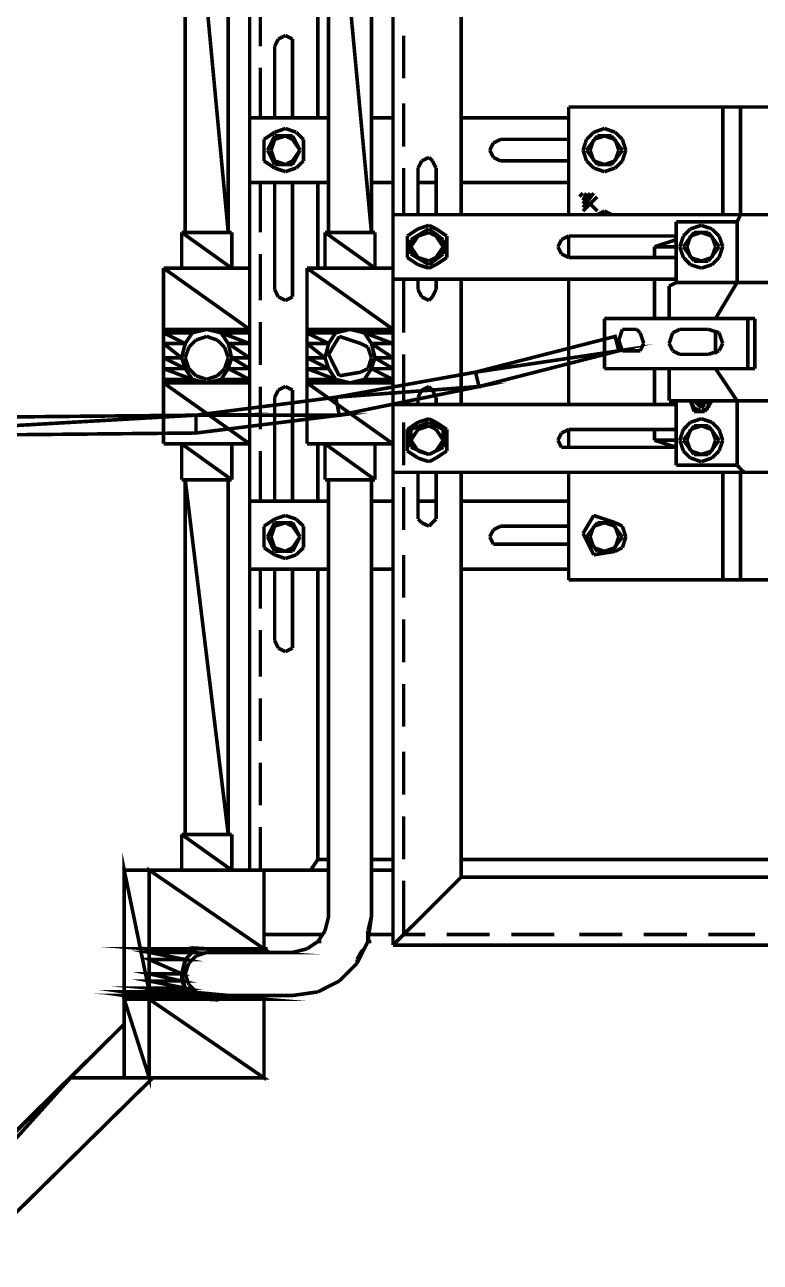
# Model space of a CAD drawing. Extents: x 0 to 210, y 0 to 297.
# Drawn here: x 66.6 to 75.3, y 199.45 to 214.1 of the extents above; entities that cross this region are included whole.
import ezdxf

# ---------------------------------------------------------------- set-up
doc = ezdxf.new("R2010")
doc.units = 0
doc.header["$MEASUREMENT"] = 0
for name, color, linetype in [('C00-00-00-BLACK', 7, 'Continuous'), ('C93-95-97', 253, 'Continuous'), ('CC6-C8-CA', 254, 'Continuous'), ('CDB-DB-DB', 254, 'Continuous'), ('CFF-00-00', 1, 'Continuous')]:
    doc.layers.add(name, color=color, linetype=linetype)

msp = doc.modelspace()

# ---------------------------------------------------------------- linework, layer by layer
at = {"layer": 'C00-00-00-BLACK', "const_width": 0.0423}
for points in [[(70.9538, 234.021), (70.9538, 203.206)], [(69.2573, 233.132), (69.2573, 204.094)], [(68.4953, 217.067), (68.4953, 211.641)], [(69.004, 217.067), (69.004, 211.641)], [(70.1918, 217.067), (70.1918, 211.641)], [(70.6988, 217.067), (70.6988, 211.641)], [(71.7599, 217.109), (71.7599, 211.851)], [(70.0648, 215.963), (70.0648, 212.998)], [(69.3843, 214.352), (69.3843, 213.844)], [(69.6807, 213.971), (69.5964, 213.929)], [(69.766, 213.929), (69.6807, 213.971)], [(71.0805, 213.971), (71.0805, 213.464)], [(69.5964, 213.929), (69.5537, 213.844)], [(69.5537, 213.844), (69.5537, 212.998)], [(69.766, 213.844), (69.766, 213.929)], [(69.766, 212.998), (69.766, 213.844)], [(69.3843, 213.59), (69.3843, 212.998)], [(71.0805, 213.167), (71.0805, 212.656)], [(73.0331, 213.125), (78.4172, 213.125)], [(73.0331, 211.851), (73.0331, 213.125)], [(74.8563, 211.851), (74.8563, 213.125)], [(75.0672, 213.125), (75.0672, 211.851)], [(69.2573, 212.998), (70.1918, 212.998)], [(70.6988, 212.998), (70.9538, 212.998)], [(71.7599, 212.998), (73.0331, 212.998)], [(69.5537, 212.826), (69.427, 212.742)], [(69.5537, 212.783), (69.4697, 212.614)], [(69.6807, 212.871), (69.5537, 212.826)], [(69.6807, 212.783), (69.5537, 212.742)], [(69.766, 212.783), (69.5537, 212.783)], [(69.8073, 212.826), (69.6807, 212.871)], [(69.766, 212.742), (69.6807, 212.783)], [(69.8528, 212.614), (69.766, 212.783)], [(69.8955, 212.742), (69.8073, 212.826)], [(73.3294, 212.826), (73.2441, 212.742)], [(73.3721, 212.783), (73.2441, 212.614)], [(73.4565, 212.871), (73.3294, 212.826)], [(73.4565, 212.783), (73.3294, 212.742)], [(73.5404, 212.783), (73.3721, 212.783)], [(73.5831, 212.826), (73.4565, 212.871)], [(73.5831, 212.742), (73.4565, 212.783)], [(73.6685, 212.614), (73.5404, 212.783)], [(73.6685, 212.742), (73.5831, 212.826)], [(69.427, 212.742), (69.427, 212.614)], [(69.5537, 212.742), (69.511, 212.614)], [(69.8528, 212.614), (69.766, 212.742)], [(69.8955, 212.614), (69.8955, 212.742)], [(72.1416, 212.699), (72.099, 212.614)], [(72.2256, 212.742), (72.1416, 212.699)], [(72.2256, 212.742), (73.0331, 212.742)], [(73.2441, 212.742), (73.2028, 212.614)], [(73.3294, 212.742), (73.2868, 212.614)], [(73.6258, 212.614), (73.5831, 212.742)], [(73.7097, 212.614), (73.6685, 212.742)], [(69.427, 212.614), (69.427, 212.487)], [(69.427, 212.487), (69.5537, 212.403)], [(69.4697, 212.614), (69.5537, 212.444)], [(69.511, 212.614), (69.5537, 212.487)], [(69.5537, 212.487), (69.6807, 212.444)], [(69.6807, 212.444), (69.766, 212.487)], [(69.766, 212.487), (69.8528, 212.614)], [(69.766, 212.444), (69.8528, 212.614)], [(69.8073, 212.403), (69.8955, 212.487)], [(69.8955, 212.487), (69.8955, 212.614)], [(71.2943, 212.487), (71.2502, 212.403)], [(71.3796, 212.529), (71.2943, 212.487)], [(71.4209, 212.487), (71.3796, 212.529)], [(71.4636, 212.403), (71.4209, 212.487)], [(72.099, 212.614), (72.1416, 212.529)], [(72.1416, 212.529), (72.2256, 212.487)], [(72.2256, 212.487), (73.0331, 212.487)], [(73.2028, 212.614), (73.2441, 212.487)], [(73.2441, 212.614), (73.3721, 212.444)], [(73.2441, 212.487), (73.3294, 212.403)], [(73.2868, 212.614), (73.3294, 212.487)], [(73.3294, 212.487), (73.4565, 212.444)], [(73.4565, 212.444), (73.5831, 212.487)], [(73.5404, 212.444), (73.6685, 212.614)], [(73.5831, 212.487), (73.6258, 212.614)], [(73.5831, 212.403), (73.6685, 212.487)], [(73.6685, 212.487), (73.7097, 212.614)], [(69.5537, 212.444), (69.766, 212.444)], [(69.5537, 212.403), (69.6807, 212.36)], [(69.6807, 212.36), (69.8073, 212.403)], [(71.0805, 212.403), (71.0805, 211.851)], [(71.2502, 212.403), (71.2502, 211.851)], [(71.4636, 212.403), (71.4636, 211.851)], [(73.3294, 212.403), (73.4565, 212.36)], [(73.3721, 212.444), (73.5404, 212.444)], [(73.4565, 212.36), (73.5831, 212.403)], [(69.2573, 212.233), (70.1918, 212.233)], [(69.3843, 212.233), (69.3843, 211.641)], [(69.5537, 212.233), (69.5537, 210.963)], [(69.766, 212.233), (69.766, 210.963)], [(70.0648, 212.233), (70.0648, 211.218)], [(70.6988, 212.233), (70.9538, 212.233)], [(71.2502, 212.233), (71.4636, 212.233)], [(71.7599, 212.233), (73.0331, 212.233)], [(73.2028, 212.106), (73.1601, 212.064)], [(73.3294, 212.106), (73.2028, 211.937)], [(73.2868, 212.106), (73.2028, 211.98)], [(73.2441, 212.106), (73.2028, 212.021)], [(73.3721, 212.064), (73.2028, 211.894)], [(73.3721, 211.894), (73.2868, 211.98)], [(73.4565, 211.894), (73.3721, 211.851)], [(73.4565, 211.894), (73.3721, 211.851)], [(73.5404, 211.851), (73.4565, 211.894)], [(73.5404, 211.851), (73.4565, 211.894)], [(70.9538, 211.851), (80.4968, 211.851)], [(74.3052, 211.767), (75.026, 211.767)], [(74.3052, 211.767), (74.3052, 211.048)], [(75.0672, 211.851), (75.026, 211.851)], [(75.0672, 211.851), (75.026, 211.767)], [(75.026, 211.048), (75.026, 211.767)], [(75.1099, 211.851), (75.0672, 211.851)], [(68.4526, 211.641), (69.0453, 211.641)], [(68.4526, 211.218), (68.4526, 211.641)], [(69.0453, 211.218), (69.0453, 211.641)], [(70.1492, 211.641), (70.7415, 211.641)], [(70.1492, 211.218), (70.1492, 211.641)], [(70.7415, 211.218), (70.7415, 211.641)], [(71.2502, 211.683), (71.1232, 211.598)], [(71.3796, 211.683), (71.1648, 211.555)], [(71.3796, 211.725), (71.2502, 211.683)], [(71.3796, 211.641), (71.2502, 211.598)], [(71.4636, 211.683), (71.3796, 211.725)], [(71.549, 211.555), (71.3796, 211.683)], [(71.4636, 211.598), (71.3796, 211.641)], [(71.5906, 211.598), (71.4636, 211.683)], [(74.4746, 211.683), (74.3906, 211.598)], [(74.5172, 211.641), (74.3906, 211.471)], [(74.6016, 211.725), (74.4746, 211.683)], [(74.6016, 211.641), (74.4746, 211.598)], [(74.6869, 211.641), (74.5172, 211.641)], [(74.7282, 211.683), (74.6016, 211.725)], [(74.7282, 211.598), (74.6016, 211.641)], [(74.8136, 211.471), (74.6869, 211.641)], [(74.8136, 211.598), (74.7282, 211.683)], [(71.1232, 211.598), (71.1232, 211.471)], [(71.1232, 211.471), (71.1232, 211.344)], [(71.2502, 211.598), (71.1648, 211.471)], [(71.1648, 211.555), (71.1648, 211.386)], [(71.1648, 211.471), (71.2502, 211.344)], [(71.549, 211.471), (71.4636, 211.598)], [(71.4636, 211.344), (71.549, 211.471)], [(71.549, 211.386), (71.549, 211.555)], [(71.5906, 211.471), (71.5906, 211.598)], [(71.5906, 211.344), (71.5906, 211.471)], [(72.9477, 211.555), (72.9065, 211.471)], [(72.9065, 211.471), (72.9477, 211.386)], [(73.0331, 211.598), (72.9477, 211.555)], [(73.0331, 211.344), (73.0331, 211.598)], [(74.3052, 211.598), (73.0331, 211.598)], [(74.3052, 211.555), (74.0488, 211.471)], [(74.0488, 211.471), (74.3052, 211.471)], [(74.0488, 211.471), (74.0488, 211.344)], [(74.3906, 211.598), (74.3479, 211.471)], [(74.3479, 211.471), (74.3906, 211.344)], [(74.3906, 211.471), (74.5172, 211.302)], [(74.4746, 211.598), (74.4319, 211.471)], [(74.4319, 211.471), (74.4746, 211.344)], [(74.6869, 211.302), (74.8136, 211.471)], [(74.7709, 211.471), (74.7282, 211.598)], [(74.7282, 211.344), (74.7709, 211.471)], [(74.8563, 211.471), (74.8136, 211.598)], [(74.8136, 211.344), (74.8563, 211.471)], [(69.3843, 211.386), (69.3843, 210.836)], [(71.1232, 211.344), (71.2502, 211.259)], [(71.1648, 211.386), (71.3796, 211.259)], [(71.2502, 211.344), (71.3796, 211.302)], [(71.3796, 211.259), (71.549, 211.386)], [(71.3796, 211.302), (71.4636, 211.344)], [(71.4636, 211.259), (71.5906, 211.344)], [(72.9477, 211.386), (73.0331, 211.344)], [(74.3052, 211.344), (73.0331, 211.344)], [(74.3906, 211.344), (74.4746, 211.259)], [(74.4746, 211.344), (74.6016, 211.302)], [(74.6016, 211.302), (74.7282, 211.344)], [(74.7282, 211.259), (74.8136, 211.344)], [(68.2392, 209.139), (68.2392, 211.218)], [(68.2392, 211.218), (69.2573, 211.218)], [(69.2573, 211.218), (69.2573, 209.139)], [(69.9368, 209.139), (69.9368, 211.218)], [(69.9368, 211.218), (70.9538, 211.218)], [(70.9538, 211.218), (70.9538, 209.139)], [(71.2502, 211.259), (71.3796, 211.218)], [(71.3796, 211.218), (71.4636, 211.259)], [(74.4746, 211.259), (74.6016, 211.218)], [(74.5172, 211.302), (74.6869, 211.302)], [(74.6016, 211.218), (74.7282, 211.259)], [(70.9538, 211.089), (74.3052, 211.089)], [(71.0805, 211.089), (71.0805, 210.453)], [(71.2502, 211.089), (71.2502, 210.963)], [(71.4636, 211.089), (71.4636, 210.963)], [(71.7599, 211.089), (71.7599, 209.605)], [(73.0331, 209.605), (73.0331, 211.089)], [(74.0488, 211.089), (74.0488, 210.622)], [(74.3052, 211.048), (74.2213, 211.005)], [(77.1895, 211.048), (74.3052, 211.048)], [(74.7709, 210.622), (75.026, 211.048)], [(69.5537, 210.963), (69.5964, 210.879)], [(69.5964, 210.879), (69.6807, 210.836)], [(69.6807, 210.836), (69.766, 210.879)], [(69.766, 210.879), (69.766, 210.963)], [(71.2502, 210.963), (71.2943, 210.879)], [(71.2943, 210.879), (71.3796, 210.836)], [(71.3796, 210.836), (71.4209, 210.879)], [(71.4209, 210.879), (71.4636, 210.963)], [(74.2213, 211.005), (74.2213, 210.963)], [(74.2213, 210.963), (74.2213, 210.622)], [(69.3843, 210.579), (69.3843, 210.071)], [(73.4565, 210.622), (73.4565, 210.029)], [(75.2369, 210.622), (73.4565, 210.622)], [(75.1526, 210.622), (75.1526, 210.029)], [(75.2369, 210.622), (75.2369, 210.029)], [(68.5793, 210.453), (68.4953, 210.326)], [(68.749, 210.494), (68.5793, 210.453)], [(68.9183, 210.453), (68.749, 210.494)], [(69.004, 210.326), (68.9183, 210.453)], [(70.2758, 210.453), (70.1918, 210.326)], [(70.4455, 210.494), (70.2758, 210.453)], [(70.6148, 210.453), (70.4455, 210.494)], [(70.6988, 210.326), (70.6148, 210.453)], [(73.6685, 210.494), (73.6258, 210.367)], [(73.8367, 210.494), (73.6685, 210.494)], [(73.8794, 210.453), (73.8367, 210.494)], [(73.9221, 210.326), (73.8794, 210.453)], [(74.264, 210.453), (74.2213, 210.326)], [(74.3479, 210.494), (74.264, 210.453)], [(74.3479, 210.494), (74.6869, 210.494)], [(74.8136, 210.453), (74.6869, 210.494)], [(74.7709, 210.198), (74.7709, 210.453)], [(74.8563, 210.326), (74.8136, 210.453)], [(68.4953, 210.326), (68.4526, 210.156)], [(68.538, 210.283), (68.4953, 210.156)], [(68.6223, 210.367), (68.538, 210.283)], [(68.749, 210.41), (68.6223, 210.367)], [(68.8756, 210.367), (68.749, 210.41)], [(68.961, 210.283), (68.8756, 210.367)], [(69.004, 210.156), (68.961, 210.283)], [(69.0453, 210.156), (69.004, 210.326)], [(70.1918, 210.326), (70.1492, 210.156)], [(70.3185, 210.41), (70.1918, 210.198)], [(70.5721, 210.326), (70.3185, 210.41)], [(70.6575, 210.283), (70.5721, 210.326)], [(70.6988, 210.156), (70.6575, 210.283)], [(70.7415, 210.156), (70.6988, 210.326)], [(73.6258, 210.367), (73.6685, 210.24)], [(73.8794, 210.24), (73.9221, 210.326)], [(74.2213, 210.326), (74.264, 210.24)], [(74.8136, 210.24), (74.8563, 210.326)], [(68.4526, 210.156), (68.4953, 210.029)], [(68.4953, 210.156), (68.538, 210.029)], [(68.961, 210.029), (69.004, 210.156)], [(69.004, 210.029), (69.0453, 210.156)], [(70.1492, 210.156), (70.1918, 210.029)], [(70.1918, 210.198), (70.3185, 209.944)], [(70.6575, 210.029), (70.6988, 210.156)], [(70.6988, 210.029), (70.7415, 210.156)], [(71.0805, 210.198), (71.0805, 209.648)], [(73.6685, 210.24), (73.8367, 210.24)], [(73.8367, 210.24), (73.8794, 210.24)], [(74.264, 210.24), (74.3479, 210.198)], [(74.3479, 210.198), (74.6869, 210.198)], [(74.6869, 210.198), (74.8136, 210.24)], [(68.4953, 210.029), (68.5793, 209.901)], [(68.538, 210.029), (68.6223, 209.944)], [(68.8756, 209.944), (68.961, 210.029)], [(68.9183, 209.901), (69.004, 210.029)], [(70.1918, 210.029), (70.2758, 209.901)], [(70.5721, 209.987), (70.6575, 210.029)], [(70.6148, 209.901), (70.6988, 210.029)], [(75.2369, 210.029), (73.4565, 210.029)], [(74.0488, 210.029), (74.0488, 209.605)], [(74.2213, 210.029), (74.2213, 209.732)], [(75.026, 209.648), (74.7709, 210.029)], [(68.5793, 209.901), (68.749, 209.86)], [(68.6223, 209.944), (68.749, 209.901)], [(68.749, 209.901), (68.8756, 209.944)], [(68.749, 209.86), (68.9183, 209.901)], [(70.2758, 209.901), (70.4455, 209.86)], [(70.3185, 209.944), (70.5721, 209.987)], [(70.4455, 209.86), (70.6148, 209.901)], [(69.3843, 209.817), (69.3843, 209.309)], [(69.5964, 209.775), (69.5537, 209.69)], [(69.6807, 209.817), (69.5964, 209.775)], [(69.766, 209.775), (69.6807, 209.817)], [(69.766, 209.69), (69.766, 209.775)], [(71.2943, 209.775), (71.2502, 209.69)], [(71.3796, 209.817), (71.2943, 209.775)], [(71.4209, 209.775), (71.3796, 209.817)], [(71.4636, 209.69), (71.4209, 209.775)], [(74.2213, 209.732), (74.2213, 209.648)], [(69.5537, 209.69), (69.5537, 208.46)], [(69.766, 209.69), (69.766, 208.46)], [(70.9538, 209.605), (74.3052, 209.605)], [(71.2502, 209.69), (71.2502, 209.605)], [(71.4636, 209.69), (71.4636, 209.605)], [(74.2213, 209.648), (74.3052, 209.648)], [(77.1895, 209.648), (74.3052, 209.648)], [(74.3052, 209.648), (74.3052, 208.886)], [(74.4746, 209.648), (74.5172, 209.564)], [(74.4746, 209.648), (74.5172, 209.521)], [(74.5172, 209.648), (74.5603, 209.605)], [(74.5172, 209.564), (74.6016, 209.521)], [(74.5603, 209.648), (74.5603, 209.605)], [(74.5603, 209.605), (74.6016, 209.564)], [(74.5603, 209.605), (74.6442, 209.605)], [(74.6016, 209.564), (74.6442, 209.605)], [(74.6016, 209.521), (74.6869, 209.564)], [(74.6442, 209.605), (74.6442, 209.648)], [(74.6442, 209.605), (74.6442, 209.648)], [(74.6442, 209.521), (74.7282, 209.648)], [(74.6869, 209.564), (74.6869, 209.648)], [(75.026, 209.648), (75.026, 208.886)], [(71.3796, 209.436), (71.2502, 209.394)], [(71.4636, 209.394), (71.3796, 209.436)], [(74.6016, 209.436), (74.4746, 209.394)], [(74.5172, 209.521), (74.6442, 209.521)], [(74.7282, 209.394), (74.6016, 209.436)], [(71.0805, 209.394), (71.0805, 208.886)], [(71.2502, 209.394), (71.1232, 209.309)], [(71.1232, 209.309), (71.1232, 209.182)], [(71.3796, 209.394), (71.1648, 209.309)], [(71.2502, 209.309), (71.1648, 209.182)], [(71.1648, 209.309), (71.1648, 209.098)], [(71.3796, 209.352), (71.2502, 209.309)], [(71.549, 209.309), (71.3796, 209.394)], [(71.4636, 209.309), (71.3796, 209.352)], [(71.5906, 209.309), (71.4636, 209.394)], [(71.549, 209.182), (71.4636, 209.309)], [(71.549, 209.098), (71.549, 209.309)], [(71.5906, 209.182), (71.5906, 209.309)], [(72.9477, 209.267), (72.9065, 209.182)], [(73.0331, 209.309), (72.9477, 209.267)], [(73.0331, 209.098), (73.0331, 209.309)], [(74.3052, 209.309), (73.0331, 209.309)], [(74.0488, 209.309), (74.0488, 209.182)], [(74.3906, 209.309), (74.3479, 209.182)], [(74.4746, 209.394), (74.3906, 209.309)], [(74.5172, 209.352), (74.3906, 209.182)], [(74.4746, 209.309), (74.4319, 209.182)], [(74.6016, 209.352), (74.4746, 209.309)], [(74.6869, 209.352), (74.5172, 209.352)], [(74.7282, 209.309), (74.6016, 209.352)], [(74.8136, 209.182), (74.6869, 209.352)], [(74.8136, 209.309), (74.7282, 209.394)], [(74.7709, 209.182), (74.7282, 209.309)], [(74.8563, 209.182), (74.8136, 209.309)], [(68.2392, 209.139), (69.2573, 209.139)], [(68.4526, 208.714), (68.4526, 209.139)], [(69.0453, 208.714), (69.0453, 209.139)], [(69.9368, 209.139), (70.9538, 209.139)], [(70.0648, 209.139), (70.0648, 208.46)], [(70.1492, 208.714), (70.1492, 209.139)], [(70.7415, 208.714), (70.7415, 209.139)], [(71.1232, 209.182), (71.1232, 209.055)], [(71.1648, 209.182), (71.2502, 209.055)], [(71.4636, 209.055), (71.549, 209.182)], [(71.5906, 209.055), (71.5906, 209.182)], [(72.9065, 209.182), (72.9477, 209.098)], [(74.0488, 209.182), (74.3052, 209.182)], [(74.3052, 209.098), (74.0488, 209.182)], [(74.3479, 209.182), (74.3906, 209.055)], [(74.3906, 209.182), (74.5172, 209.013)], [(74.4319, 209.182), (74.4746, 209.055)], [(74.6869, 209.013), (74.8136, 209.182)], [(74.7282, 209.055), (74.7709, 209.182)], [(74.8136, 209.055), (74.8563, 209.182)], [(69.3843, 209.055), (69.3843, 208.46)], [(71.1232, 209.055), (71.2502, 208.971)], [(71.1648, 209.098), (71.3796, 209.013)], [(71.2502, 209.055), (71.3796, 209.013)], [(71.2502, 208.971), (71.3796, 208.928)], [(71.3796, 209.013), (71.549, 209.098)], [(71.3796, 209.013), (71.4636, 209.055)], [(71.3796, 208.928), (71.4636, 208.971)], [(71.4636, 208.971), (71.5906, 209.055)], [(72.9477, 209.098), (73.0331, 209.098)], [(74.3052, 209.098), (73.0331, 209.098)], [(74.3906, 209.055), (74.4746, 208.971)], [(74.4746, 209.055), (74.6016, 209.013)], [(74.4746, 208.971), (74.6016, 208.928)], [(74.5172, 209.013), (74.6869, 209.013)], [(74.6016, 209.013), (74.7282, 209.055)], [(74.6016, 208.928), (74.7282, 208.971)], [(74.7282, 208.971), (74.8136, 209.055)], [(74.3052, 208.886), (75.026, 208.886)], [(75.026, 208.886), (75.0672, 208.843)], [(75.0672, 208.843), (75.1099, 208.802)], [(68.4526, 208.714), (69.0453, 208.714)], [(68.4953, 208.714), (68.4953, 204.517)], [(69.004, 208.714), (69.004, 204.517)], [(70.1492, 208.714), (70.7415, 208.714)], [(70.1918, 208.714), (70.1918, 203.545)], [(70.6988, 208.714), (70.6988, 203.545)], [(70.9538, 208.802), (80.4968, 208.802)], [(71.2502, 208.802), (71.2502, 208.248)], [(71.4636, 208.802), (71.4636, 208.248)], [(71.7599, 208.802), (71.7599, 204.01)], [(73.0331, 207.529), (73.0331, 208.802)], [(74.8563, 207.529), (74.8563, 208.802)], [(75.0672, 208.802), (75.026, 208.802)], [(75.0672, 208.802), (75.0672, 207.529)], [(71.0805, 208.63), (71.0805, 208.121)], [(69.2573, 208.46), (70.1918, 208.46)], [(70.6988, 208.46), (70.9538, 208.46)], [(71.2502, 208.46), (71.4636, 208.46)], [(71.7599, 208.46), (73.0331, 208.46)], [(69.5537, 208.248), (69.427, 208.164)], [(69.6807, 208.291), (69.5537, 208.248)], [(69.8073, 208.248), (69.6807, 208.291)], [(69.8955, 208.164), (69.8073, 208.248)], [(71.2502, 208.248), (71.2943, 208.206)], [(71.4209, 208.206), (71.4636, 208.248)], [(73.3294, 208.291), (73.2028, 208.078)], [(73.5831, 208.206), (73.3294, 208.291)], [(69.427, 208.164), (69.427, 208.037)], [(69.5537, 208.206), (69.4697, 208.037)], [(69.5537, 208.164), (69.511, 208.037)], [(69.6807, 208.206), (69.5537, 208.164)], [(69.766, 208.206), (69.5537, 208.206)], [(69.766, 208.164), (69.6807, 208.206)], [(69.8528, 208.037), (69.766, 208.206)], [(69.8528, 208.037), (69.766, 208.164)], [(69.8955, 208.037), (69.8955, 208.164)], [(71.2943, 208.206), (71.3796, 208.164)], [(71.3796, 208.164), (71.4209, 208.206)], [(72.1416, 208.121), (72.099, 208.037)], [(72.2256, 208.164), (72.1416, 208.121)], [(72.2256, 208.164), (73.0331, 208.164)], [(73.3721, 208.206), (73.2441, 208.037)], [(73.3294, 208.164), (73.2868, 208.037)], [(73.4565, 208.206), (73.3294, 208.164)], [(73.5404, 208.206), (73.3721, 208.206)], [(73.5831, 208.164), (73.4565, 208.206)], [(73.6685, 208.037), (73.5404, 208.206)], [(73.6685, 208.164), (73.5831, 208.206)], [(73.6258, 208.037), (73.5831, 208.164)], [(73.7097, 208.037), (73.6685, 208.164)], [(69.427, 208.037), (69.427, 207.91)], [(69.4697, 208.037), (69.5537, 207.867)], [(69.511, 208.037), (69.5537, 207.91)], [(69.766, 207.91), (69.8528, 208.037)], [(69.766, 207.867), (69.8528, 208.037)], [(69.8955, 207.91), (69.8955, 208.037)], [(72.099, 208.037), (72.1416, 207.952)], [(72.1416, 207.952), (72.2256, 207.952)], [(72.2256, 207.952), (73.0331, 207.952)], [(73.2028, 208.078), (73.3294, 207.825)], [(73.2441, 208.037), (73.3721, 207.867)], [(73.2868, 208.037), (73.3294, 207.91)], [(73.5404, 207.867), (73.6685, 208.037)], [(73.5831, 207.91), (73.6258, 208.037)], [(73.6685, 207.91), (73.7097, 208.037)], [(69.427, 207.91), (69.5537, 207.825)], [(69.5537, 207.91), (69.6807, 207.867)], [(69.5537, 207.867), (69.766, 207.867)], [(69.5537, 207.825), (69.6807, 207.782)], [(69.6807, 207.867), (69.766, 207.91)], [(69.6807, 207.782), (69.8073, 207.825)], [(69.8073, 207.825), (69.8955, 207.91)], [(71.0805, 207.825), (71.0805, 207.318)], [(73.3294, 207.91), (73.4565, 207.867)], [(73.3294, 207.825), (73.5831, 207.867)], [(73.3721, 207.867), (73.5404, 207.867)], [(73.4565, 207.867), (73.5831, 207.91)], [(73.5831, 207.867), (73.6685, 207.91)], [(69.2573, 207.655), (70.1918, 207.655)], [(69.3843, 207.655), (69.3843, 207.19)], [(69.5537, 207.655), (69.5537, 206.809)], [(69.766, 207.655), (69.766, 206.809)], [(70.0648, 207.655), (70.0648, 204.221)], [(70.6988, 207.655), (70.9538, 207.655)], [(71.7599, 207.655), (73.0331, 207.655)], [(78.4172, 207.529), (73.0331, 207.529)], [(71.0805, 207.063), (71.0805, 206.553)], [(69.3843, 206.936), (69.3843, 206.383)], [(69.5537, 206.809), (69.5964, 206.722)], [(69.766, 206.722), (69.766, 206.809)], [(69.5964, 206.722), (69.6807, 206.679)], [(69.6807, 206.679), (69.766, 206.722)], [(71.0805, 206.298), (71.0805, 205.791)], [(69.3843, 206.128), (69.3843, 205.621)], [(71.0805, 205.494), (71.0805, 204.986)], [(69.3843, 205.366), (69.3843, 204.859)], [(71.0805, 204.732), (71.0805, 204.221)], [(69.3843, 204.603), (69.3843, 204.094)], [(68.4526, 204.517), (69.0453, 204.517)], [(68.4526, 204.094), (68.4526, 204.517)], [(69.0453, 204.094), (69.0453, 204.517)], [(70.0648, 204.221), (69.9795, 204.094)], [(70.0648, 204.221), (70.1918, 204.221)], [(70.6988, 204.221), (70.9538, 204.221)], [(71.7599, 204.221), (79.732, 204.221)], [(67.7732, 204.094), (67.7732, 201.636)], [(67.7732, 204.094), (69.427, 204.094)], [(68.0695, 204.094), (68.0695, 201.636)], [(69.427, 204.094), (70.1918, 204.094)], [(69.427, 204.094), (69.427, 203.12)], [(70.6988, 204.094), (70.9538, 204.094)], [(71.7599, 204.01), (70.9538, 203.206)], [(79.732, 204.01), (71.7599, 204.01)], [(71.0805, 203.968), (71.0805, 203.332)], [(70.1492, 203.375), (70.1918, 203.545)], [(70.6575, 203.248), (70.6988, 203.545)], [(69.427, 203.332), (70.1065, 203.332)], [(70.0648, 203.248), (70.1492, 203.375)], [(70.6575, 203.332), (70.9538, 203.332)], [(71.0805, 203.332), (71.337, 203.332)], [(71.5906, 203.332), (72.099, 203.332)], [(72.3526, 203.332), (72.8638, 203.332)], [(73.1601, 203.332), (73.6685, 203.332)], [(73.9221, 203.332), (74.4319, 203.332)], [(74.6869, 203.332), (75.2369, 203.332)], [(68.6223, 203.163), (68.4953, 203.036)], [(68.749, 203.163), (68.6223, 203.163)], [(68.749, 203.12), (68.6223, 203.079)], [(68.9183, 203.12), (68.749, 203.163)], [(68.749, 203.12), (69.766, 203.12)], [(69.766, 203.12), (69.9368, 203.163)], [(69.9368, 203.163), (70.0648, 203.248)], [(70.5294, 202.993), (70.6575, 203.248)], [(70.9538, 203.206), (80.4968, 203.206)], [(68.4953, 203.036), (68.4526, 202.867)], [(68.538, 202.993), (68.4953, 202.867)], [(68.6223, 203.079), (68.538, 202.993)], [(70.3185, 202.782), (70.5294, 202.993)], [(68.4526, 202.867), (68.4953, 202.697)], [(68.4953, 202.867), (68.538, 202.74)], [(68.4953, 202.697), (68.6223, 202.61)], [(68.538, 202.74), (68.6223, 202.653)], [(70.0648, 202.653), (70.3185, 202.782)], [(68.6223, 202.653), (68.749, 202.61)], [(68.6223, 202.61), (68.749, 202.567)], [(68.749, 202.567), (68.9183, 202.61)], [(68.749, 202.61), (69.766, 202.61)], [(69.427, 202.61), (69.427, 201.636)], [(69.766, 202.61), (70.0648, 202.653)], [(67.7732, 202.271), (58.528, 193.16)], [(68.1122, 201.636), (59.0793, 192.735)], [(67.7732, 201.636), (69.427, 201.636)]]:
    msp.add_lwpolyline(points, dxfattribs=at)
at = {"layer": 'C93-95-97', "const_width": 0.0423}
for points in [[(67.7732, 204.094), (68.0695, 202.653), (67.7732, 202.653), (67.7732, 204.094)], [(68.0695, 204.094), (67.7732, 204.094), (68.0695, 202.653), (68.0695, 204.094)], [(69.427, 204.094), (68.0695, 204.094), (69.427, 203.163), (69.427, 204.094)], [(68.0695, 204.094), (69.427, 203.163), (68.0695, 203.163), (68.0695, 204.094)], [(68.6223, 203.163), (68.0297, 203.163), (68.5793, 203.12), (68.6223, 203.163)], [(68.5793, 203.12), (68.0695, 203.12), (68.4953, 203.036), (68.5793, 203.12)], [(68.0297, 203.163), (68.5793, 203.12), (68.0724, 203.12), (68.0297, 203.163)], [(68.0695, 203.12), (68.4953, 203.036), (68.0695, 203.036), (68.0695, 203.12)], [(69.427, 203.163), (68.749, 203.163), (69.427, 203.12), (69.427, 203.163)], [(68.749, 203.163), (69.427, 203.12), (68.9183, 203.12), (68.749, 203.163)], [(68.4953, 203.036), (68.0695, 203.036), (68.4526, 202.867), (68.4953, 203.036)], [(68.0695, 203.036), (68.4526, 202.867), (68.0695, 202.867), (68.0695, 203.036)], [(68.4526, 202.867), (68.0695, 202.867), (68.4526, 202.782), (68.4526, 202.867)], [(68.0695, 202.867), (68.4526, 202.782), (68.0695, 202.782), (68.0695, 202.867)], [(68.4953, 202.697), (68.0724, 202.697), (68.538, 202.654), (68.4953, 202.697)], [(67.7732, 202.567), (68.0695, 201.636), (67.7732, 201.636), (67.7732, 202.567)], [(68.4526, 202.782), (68.0695, 202.782), (68.4953, 202.697), (68.4526, 202.782)], [(68.0724, 202.697), (68.538, 202.654), (68.0297, 202.654), (68.0724, 202.697)], [(68.0695, 202.782), (68.4953, 202.697), (68.0695, 202.697), (68.0695, 202.782)], [(68.6223, 202.61), (68.0695, 202.61), (68.749, 202.567), (68.6223, 202.61)], [(68.0695, 202.653), (67.7732, 202.653), (68.0695, 202.61), (68.0695, 202.653)], [(68.0695, 202.61), (67.7732, 202.61), (68.0695, 202.567), (68.0695, 202.61)], [(68.538, 202.653), (68.0695, 202.653), (68.5793, 202.61), (68.538, 202.653)], [(68.0695, 202.567), (67.7732, 202.567), (68.0695, 201.636), (68.0695, 202.567)], [(67.7732, 202.653), (68.0695, 202.61), (67.7732, 202.61), (67.7732, 202.653)], [(67.7732, 202.61), (68.0695, 202.567), (67.7732, 202.567), (67.7732, 202.61)], [(69.427, 202.567), (68.0695, 202.567), (69.427, 201.636), (69.427, 202.567)], [(68.0695, 202.653), (68.5793, 202.61), (68.0695, 202.61), (68.0695, 202.653)], [(68.0695, 202.61), (68.749, 202.567), (68.0695, 202.567), (68.0695, 202.61)], [(68.0695, 202.567), (69.427, 201.636), (68.0695, 201.636), (68.0695, 202.567)], [(69.427, 202.61), (68.9183, 202.61), (69.427, 202.567), (69.427, 202.61)], [(68.9183, 202.61), (69.427, 202.567), (68.749, 202.567), (68.9183, 202.61)]]:
    msp.add_lwpolyline(points, close=True, dxfattribs=at)
at = {"layer": 'C93-95-97'}
for points in [[(68.0695, 204.094), (67.7732, 204.094), (68.0695, 202.653), (68.0695, 204.094)], [(67.7732, 204.094), (68.0695, 202.653), (67.7732, 202.653), (67.7732, 204.094)], [(69.427, 204.094), (68.0695, 204.094), (69.427, 203.163), (69.427, 204.094)], [(68.0695, 204.094), (69.427, 203.163), (68.0695, 203.163), (68.0695, 204.094)], [(68.6223, 203.163), (68.0297, 203.163), (68.5793, 203.12), (68.6223, 203.163)], [(68.0297, 203.163), (68.5793, 203.12), (68.0724, 203.12), (68.0297, 203.163)], [(69.427, 203.163), (68.749, 203.163), (69.427, 203.12), (69.427, 203.163)], [(68.749, 203.163), (69.427, 203.12), (68.9183, 203.12), (68.749, 203.163)], [(68.5793, 203.12), (68.0695, 203.12), (68.4953, 203.036), (68.5793, 203.12)], [(68.0695, 203.12), (68.4953, 203.036), (68.0695, 203.036), (68.0695, 203.12)], [(68.4953, 203.036), (68.0695, 203.036), (68.4526, 202.867), (68.4953, 203.036)], [(68.0695, 203.036), (68.4526, 202.867), (68.0695, 202.867), (68.0695, 203.036)], [(68.4526, 202.867), (68.0695, 202.867), (68.4526, 202.782), (68.4526, 202.867)], [(68.0695, 202.867), (68.4526, 202.782), (68.0695, 202.782), (68.0695, 202.867)], [(68.0724, 202.697), (68.538, 202.654), (68.0297, 202.654), (68.0724, 202.697)], [(68.4526, 202.782), (68.0695, 202.782), (68.4953, 202.697), (68.4526, 202.782)], [(68.0695, 202.782), (68.4953, 202.697), (68.0695, 202.697), (68.0695, 202.782)], [(68.4953, 202.697), (68.0724, 202.697), (68.538, 202.654), (68.4953, 202.697)], [(68.0695, 202.653), (67.7732, 202.653), (68.0695, 202.61), (68.0695, 202.653)], [(67.7732, 202.653), (68.0695, 202.61), (67.7732, 202.61), (67.7732, 202.653)], [(68.0695, 202.61), (67.7732, 202.61), (68.0695, 202.567), (68.0695, 202.61)], [(67.7732, 202.61), (68.0695, 202.567), (67.7732, 202.567), (67.7732, 202.61)], [(68.0695, 202.567), (67.7732, 202.567), (68.0695, 201.636), (68.0695, 202.567)], [(67.7732, 202.567), (68.0695, 201.636), (67.7732, 201.636), (67.7732, 202.567)], [(68.538, 202.653), (68.0695, 202.653), (68.5793, 202.61), (68.538, 202.653)], [(68.0695, 202.653), (68.5793, 202.61), (68.0695, 202.61), (68.0695, 202.653)], [(68.6223, 202.61), (68.0695, 202.61), (68.749, 202.567), (68.6223, 202.61)], [(68.0695, 202.61), (68.749, 202.567), (68.0695, 202.567), (68.0695, 202.61)], [(69.427, 202.567), (68.0695, 202.567), (69.427, 201.636), (69.427, 202.567)], [(68.0695, 202.567), (69.427, 201.636), (68.0695, 201.636), (68.0695, 202.567)], [(68.9183, 202.61), (69.427, 202.567), (68.749, 202.567), (68.9183, 202.61)], [(69.427, 202.61), (68.9183, 202.61), (69.427, 202.567), (69.427, 202.61)]]:
    msp.add_lwpolyline(points, close=True, dxfattribs=at)
at = {"layer": 'CC6-C8-CA', "const_width": 0.0423}
for points in [[(67.7732, 202.271), (67.7732, 201.636), (67.1382, 201.636), (67.7732, 202.271)], [(67.1382, 201.636), (59.545, 193.201), (58.5706, 193.201), (67.1382, 201.636)], [(68.1122, 201.636), (67.1382, 201.636), (59.545, 193.201), (68.1122, 201.636)]]:
    msp.add_lwpolyline(points, close=True, dxfattribs=at)
at = {"layer": 'CC6-C8-CA'}
for points in [[(67.7732, 202.271), (67.7732, 201.636), (67.1382, 201.636), (67.7732, 202.271)], [(67.1382, 201.636), (59.545, 193.201), (58.5706, 193.201), (67.1382, 201.636)], [(68.1122, 201.636), (67.1382, 201.636), (59.545, 193.201), (68.1122, 201.636)]]:
    msp.add_lwpolyline(points, close=True, dxfattribs=at)
at = {"layer": 'CDB-DB-DB', "const_width": 0.0423}
for points in [[(68.4953, 217.067), (68.4953, 211.641)], [(69.004, 211.641), (68.4953, 217.067)], [(69.004, 211.641), (68.4953, 217.067)], [(69.004, 217.067), (69.004, 211.641)], [(70.1918, 217.067), (70.1918, 211.641)], [(70.6988, 211.641), (70.1918, 217.067)], [(70.6988, 211.641), (70.1918, 217.067)], [(70.6988, 217.067), (70.6988, 211.641)], [(68.4526, 211.641), (68.4526, 211.218)], [(69.0453, 211.218), (68.4526, 211.641)], [(68.4526, 211.641), (69.0453, 211.641)], [(69.0453, 211.218), (68.4526, 211.641)], [(68.4953, 211.641), (69.004, 211.641)], [(69.0453, 211.641), (69.0453, 211.218)], [(70.1492, 211.641), (70.1492, 211.218)], [(70.7415, 211.218), (70.1492, 211.641)], [(70.1492, 211.641), (70.7415, 211.641)], [(70.7415, 211.218), (70.1492, 211.641)], [(70.1918, 211.641), (70.6988, 211.641)], [(70.7415, 211.641), (70.7415, 211.218)], [(68.2392, 211.218), (68.2392, 210.494)], [(69.2573, 210.494), (68.2392, 211.218)], [(68.2392, 211.218), (69.2573, 211.218)], [(69.2573, 210.494), (68.2392, 211.218)], [(68.4526, 211.218), (69.0453, 211.218)], [(69.2573, 211.218), (69.2573, 210.494)], [(69.9368, 211.218), (69.9368, 210.494)], [(70.9538, 210.494), (69.9368, 211.218)], [(69.9368, 211.218), (70.9538, 211.218)], [(70.9538, 210.494), (69.9368, 211.218)], [(70.1492, 211.218), (70.7415, 211.218)], [(70.9538, 211.218), (70.9538, 210.494)], [(68.2392, 210.494), (69.2573, 210.494)], [(68.2392, 210.494), (68.2392, 210.453)], [(68.5793, 210.453), (68.2392, 210.494)], [(68.2392, 210.494), (68.749, 210.494)], [(68.5793, 210.453), (68.2392, 210.494)], [(68.2392, 210.453), (68.5793, 210.453)], [(68.2392, 210.453), (68.2392, 210.326)], [(68.4953, 210.326), (68.2392, 210.453)], [(68.2392, 210.453), (68.5793, 210.453)], [(68.4953, 210.326), (68.2392, 210.453)], [(68.5793, 210.453), (68.4953, 210.326)], [(68.749, 210.494), (68.5793, 210.453)], [(68.749, 210.494), (68.9183, 210.453)], [(69.2573, 210.453), (68.749, 210.494)], [(68.749, 210.494), (69.2573, 210.494)], [(69.2573, 210.453), (68.749, 210.494)], [(68.9183, 210.453), (69.2573, 210.453)], [(68.9183, 210.453), (69.004, 210.326)], [(69.2573, 210.326), (68.9183, 210.453)], [(68.9183, 210.453), (69.2573, 210.453)], [(69.2573, 210.326), (68.9183, 210.453)], [(69.2573, 210.494), (69.2573, 210.453)], [(69.2573, 210.453), (69.2573, 210.326)], [(69.9368, 210.494), (70.9538, 210.494)], [(69.9368, 210.494), (69.9368, 210.453)], [(70.2758, 210.453), (69.9368, 210.494)], [(69.9368, 210.494), (70.4455, 210.494)], [(70.2758, 210.453), (69.9368, 210.494)], [(69.9368, 210.453), (70.2758, 210.453)], [(69.9368, 210.453), (69.9368, 210.326)], [(70.1918, 210.326), (69.9368, 210.453)], [(69.9368, 210.453), (70.2758, 210.453)], [(70.1918, 210.326), (69.9368, 210.453)], [(70.2758, 210.453), (70.1918, 210.326)], [(70.4455, 210.494), (70.2758, 210.453)], [(70.4455, 210.494), (70.6148, 210.453)], [(70.9538, 210.453), (70.4455, 210.494)], [(70.4455, 210.494), (70.9538, 210.494)], [(70.9538, 210.453), (70.4455, 210.494)], [(70.6148, 210.453), (70.9538, 210.453)], [(70.6148, 210.453), (70.6988, 210.326)], [(70.9538, 210.326), (70.6148, 210.453)], [(70.6148, 210.453), (70.9538, 210.453)], [(70.9538, 210.326), (70.6148, 210.453)], [(70.9538, 210.494), (70.9538, 210.453)], [(70.9538, 210.453), (70.9538, 210.326)], [(68.2392, 210.326), (68.4953, 210.326)], [(68.2392, 210.326), (68.2392, 210.156)], [(68.4526, 210.156), (68.2392, 210.326)], [(68.2392, 210.326), (68.4953, 210.326)], [(68.4526, 210.156), (68.2392, 210.326)], [(68.4953, 210.326), (68.4526, 210.156)], [(69.004, 210.326), (69.2573, 210.326)], [(69.004, 210.326), (69.0453, 210.156)], [(69.2573, 210.156), (69.004, 210.326)], [(69.004, 210.326), (69.2573, 210.326)], [(69.2573, 210.156), (69.004, 210.326)], [(69.2573, 210.326), (69.2573, 210.156)], [(69.9368, 210.326), (70.1918, 210.326)], [(69.9368, 210.326), (69.9368, 210.156)], [(70.1492, 210.156), (69.9368, 210.326)], [(69.9368, 210.326), (70.1918, 210.326)], [(70.1492, 210.156), (69.9368, 210.326)], [(70.1918, 210.326), (70.1492, 210.156)], [(70.6988, 210.326), (70.9538, 210.326)], [(70.6988, 210.326), (70.7415, 210.156)], [(70.9538, 210.156), (70.6988, 210.326)], [(70.6988, 210.326), (70.9538, 210.326)], [(70.9538, 210.156), (70.6988, 210.326)], [(70.9538, 210.326), (70.9538, 210.156)], [(68.2392, 210.156), (68.4526, 210.156)], [(68.2392, 210.156), (68.2392, 210.029)], [(68.4953, 210.029), (68.2392, 210.156)], [(68.2392, 210.156), (68.4526, 210.156)], [(68.4953, 210.029), (68.2392, 210.156)], [(68.4526, 210.156), (68.4953, 210.029)], [(69.0453, 210.156), (69.004, 210.029)], [(69.0453, 210.156), (69.2573, 210.156)], [(69.2573, 210.029), (69.0453, 210.156)], [(69.0453, 210.156), (69.2573, 210.156)], [(69.2573, 210.029), (69.0453, 210.156)], [(69.2573, 210.156), (69.2573, 210.029)], [(69.9368, 210.156), (70.1492, 210.156)], [(69.9368, 210.156), (69.9368, 210.029)], [(70.1918, 210.029), (69.9368, 210.156)], [(69.9368, 210.156), (70.1492, 210.156)], [(70.1918, 210.029), (69.9368, 210.156)], [(70.1492, 210.156), (70.1918, 210.029)], [(70.7415, 210.156), (70.6988, 210.029)], [(70.7415, 210.156), (70.9538, 210.156)], [(70.9538, 210.029), (70.7415, 210.156)], [(70.7415, 210.156), (70.9538, 210.156)], [(70.9538, 210.029), (70.7415, 210.156)], [(70.9538, 210.156), (70.9538, 210.029)], [(68.2392, 210.029), (68.4953, 210.029)], [(68.2392, 210.029), (68.2392, 209.901)], [(68.5793, 209.901), (68.2392, 210.029)], [(68.2392, 210.029), (68.4953, 210.029)], [(68.5793, 209.901), (68.2392, 210.029)], [(68.4953, 210.029), (68.5793, 209.901)], [(69.004, 210.029), (68.9183, 209.901)], [(69.004, 210.029), (69.2573, 210.029)], [(69.2573, 209.901), (69.004, 210.029)], [(69.004, 210.029), (69.2573, 210.029)], [(69.2573, 209.901), (69.004, 210.029)], [(69.2573, 210.029), (69.2573, 209.901)], [(69.9368, 210.029), (70.1918, 210.029)], [(69.9368, 210.029), (69.9368, 209.901)], [(70.2758, 209.901), (69.9368, 210.029)], [(69.9368, 210.029), (70.1918, 210.029)], [(70.2758, 209.901), (69.9368, 210.029)], [(70.1918, 210.029), (70.2758, 209.901)], [(70.6988, 210.029), (70.6148, 209.901)], [(70.6988, 210.029), (70.9538, 210.029)], [(70.9538, 209.901), (70.6988, 210.029)], [(70.6988, 210.029), (70.9538, 210.029)], [(70.9538, 209.901), (70.6988, 210.029)], [(70.9538, 210.029), (70.9538, 209.901)], [(68.2392, 209.901), (68.5793, 209.901)], [(68.2392, 209.901), (68.2392, 209.86)], [(68.749, 209.86), (68.2392, 209.901)], [(68.2392, 209.901), (68.5793, 209.901)], [(68.749, 209.86), (68.2392, 209.901)], [(68.2392, 209.86), (68.749, 209.86)], [(68.2392, 209.86), (68.2392, 209.139)], [(69.2573, 209.139), (68.2392, 209.86)], [(68.2392, 209.86), (69.2573, 209.86)], [(69.2573, 209.139), (68.2392, 209.86)], [(68.5793, 209.901), (68.749, 209.86)], [(68.9183, 209.901), (68.749, 209.86)], [(68.749, 209.86), (69.2573, 209.86)], [(68.9183, 209.901), (69.2573, 209.901)], [(69.2573, 209.86), (68.9183, 209.901)], [(68.9183, 209.901), (69.2573, 209.901)], [(69.2573, 209.86), (68.9183, 209.901)], [(69.2573, 209.901), (69.2573, 209.86)], [(69.2573, 209.86), (69.2573, 209.139)], [(69.9368, 209.901), (70.2758, 209.901)], [(69.9368, 209.901), (69.9368, 209.86)], [(70.4455, 209.86), (69.9368, 209.901)], [(69.9368, 209.901), (70.2758, 209.901)], [(70.4455, 209.86), (69.9368, 209.901)], [(69.9368, 209.86), (70.4455, 209.86)], [(69.9368, 209.86), (69.9368, 209.139)], [(70.9538, 209.139), (69.9368, 209.86)], [(69.9368, 209.86), (70.9538, 209.86)], [(70.9538, 209.139), (69.9368, 209.86)], [(70.2758, 209.901), (70.4455, 209.86)], [(70.6148, 209.901), (70.4455, 209.86)], [(70.4455, 209.86), (70.9538, 209.86)], [(70.6148, 209.901), (70.9538, 209.901)], [(70.9538, 209.86), (70.6148, 209.901)], [(70.6148, 209.901), (70.9538, 209.901)], [(70.9538, 209.86), (70.6148, 209.901)], [(70.9538, 209.901), (70.9538, 209.86)], [(70.9538, 209.86), (70.9538, 209.139)], [(68.2392, 209.139), (69.2573, 209.139)], [(68.4526, 209.139), (68.4526, 208.714)], [(69.0453, 208.714), (68.4526, 209.139)], [(68.4526, 209.139), (69.0453, 209.139)], [(69.0453, 208.714), (68.4526, 209.139)], [(69.0453, 209.139), (69.0453, 208.714)], [(69.9368, 209.139), (70.9538, 209.139)], [(70.1492, 209.139), (70.1492, 208.714)], [(70.7415, 208.714), (70.1492, 209.139)], [(70.1492, 209.139), (70.7415, 209.139)], [(70.7415, 208.714), (70.1492, 209.139)], [(70.7415, 209.139), (70.7415, 208.714)], [(68.4526, 208.714), (69.0453, 208.714)], [(68.4953, 208.714), (68.4953, 204.517)], [(69.004, 204.517), (68.4953, 208.714)], [(68.4953, 208.714), (69.004, 208.714)], [(69.004, 204.517), (68.4953, 208.714)], [(69.004, 208.714), (69.004, 204.517)], [(70.1492, 208.714), (70.7415, 208.714)], [(70.1918, 208.714), (70.1918, 203.545)], [(70.1918, 208.714), (70.6988, 208.714)], [(70.6988, 208.714), (70.6988, 203.545)], [(68.4526, 204.517), (68.4526, 204.094)], [(69.0453, 204.094), (68.4526, 204.517)], [(68.4526, 204.517), (69.0453, 204.517)], [(69.0453, 204.094), (68.4526, 204.517)], [(68.4953, 204.517), (69.004, 204.517)], [(69.0453, 204.517), (69.0453, 204.094)], [(67.7732, 204.094), (67.7732, 203.036)], [(67.7732, 204.094), (68.0695, 204.094)], [(68.0695, 204.094), (68.0695, 203.163)], [(68.0695, 204.094), (69.427, 204.094)], [(68.0695, 204.094), (68.0695, 203.036)], [(68.4526, 204.094), (69.0453, 204.094)], [(69.427, 204.094), (69.427, 203.163)], [(70.1918, 203.545), (70.1492, 203.375)], [(70.6988, 203.545), (70.6575, 203.375)], [(70.1492, 203.375), (70.0648, 203.248)], [(70.6575, 203.375), (70.6575, 203.248)], [(68.0695, 203.163), (68.1122, 203.163)], [(68.0695, 203.163), (68.0695, 203.036)], [(68.6223, 203.163), (68.4953, 203.036)], [(68.5793, 203.12), (68.4953, 203.036)], [(68.6223, 203.163), (68.5793, 203.12)], [(68.665, 203.163), (68.6223, 203.163)], [(68.749, 203.163), (68.6223, 203.163)], [(68.749, 203.163), (68.665, 203.163)], [(68.9183, 203.12), (69.427, 203.12)], [(69.427, 203.163), (69.4697, 203.163)], [(69.427, 203.163), (69.427, 203.12)], [(69.9368, 203.163), (69.766, 203.12)], [(70.0648, 203.248), (69.9368, 203.163)], [(70.0648, 203.248), (70.1065, 203.248)], [(70.5721, 203.12), (70.5294, 203.036)], [(70.6148, 203.163), (70.5721, 203.12)], [(70.6575, 203.248), (70.6148, 203.163)], [(70.6575, 203.248), (70.6988, 203.248)], [(67.7732, 203.036), (67.7732, 202.867)], [(68.0695, 203.036), (68.0695, 202.867)], [(68.0695, 203.036), (68.0695, 202.867)], [(68.4953, 203.036), (68.4526, 202.867)], [(68.4953, 202.993), (68.4526, 202.867)], [(68.4953, 203.036), (68.4953, 202.993)], [(70.5294, 202.993), (70.4024, 202.867)], [(70.5294, 203.036), (70.5294, 202.993)], [(67.7732, 202.867), (67.7732, 201.636)], [(68.0695, 202.867), (68.0695, 202.697)], [(68.0695, 202.867), (68.0695, 201.636)], [(68.4526, 202.867), (68.4526, 202.782)], [(68.4526, 202.867), (68.4953, 202.697)], [(70.4024, 202.867), (70.3185, 202.782)], [(68.0695, 202.697), (68.0695, 202.61)], [(68.4526, 202.782), (68.4953, 202.697)], [(68.4953, 202.697), (68.538, 202.653)], [(68.4953, 202.697), (68.6223, 202.61)], [(70.1492, 202.697), (70.0648, 202.653)], [(70.3185, 202.782), (70.1492, 202.697)], [(68.0695, 202.61), (68.0695, 202.567)], [(68.0695, 202.567), (68.0695, 201.636)], [(68.538, 202.653), (68.5793, 202.61)], [(68.5793, 202.61), (69.766, 202.61)], [(68.5793, 202.61), (68.8756, 202.61)], [(68.5793, 202.61), (68.9183, 202.61)], [(68.8756, 202.61), (68.5793, 202.61)], [(68.6223, 202.61), (68.8756, 202.61)], [(68.749, 202.567), (68.6223, 202.61)], [(68.6223, 202.61), (68.749, 202.567)], [(68.8756, 202.61), (68.749, 202.567)], [(68.9183, 202.61), (68.749, 202.567)], [(68.9183, 202.61), (68.8756, 202.61)], [(68.9183, 202.61), (69.427, 202.61)], [(69.427, 202.61), (69.427, 202.567)], [(69.427, 202.567), (69.427, 201.636)], [(70.0648, 202.653), (69.766, 202.61)], [(67.7732, 201.636), (67.7732, 202.357)], [(67.7732, 201.636), (68.0695, 201.636)], [(68.0695, 201.636), (69.427, 201.636)]]:
    msp.add_lwpolyline(points, dxfattribs=at)
at = {"layer": 'CFF-00-00', "const_width": 0.0423}
for points in [[(71.9296, 209.987), (73.6258, 210.24), (73.5831, 210.41), (71.9296, 209.987)], [(71.9723, 209.817), (71.9296, 209.987), (73.6258, 210.24), (71.9723, 209.817)], [(70.2758, 209.69), (71.9723, 209.817), (71.9296, 209.987), (70.2758, 209.69)], [(70.3185, 209.478), (70.2758, 209.69), (71.9723, 209.817), (70.3185, 209.478)], [(68.6223, 209.478), (70.3185, 209.478), (70.2758, 209.69), (68.6223, 209.478)], [(68.6223, 209.267), (68.6223, 209.478), (64.2112, 209.225), (68.6223, 209.267)], [(68.6223, 209.478), (64.2112, 209.225), (64.2112, 209.436), (68.6223, 209.478)], [(68.6223, 209.267), (68.6223, 209.478), (70.3185, 209.478), (68.6223, 209.267)]]:
    msp.add_lwpolyline(points, close=True, dxfattribs=at)
at = {"layer": 'CFF-00-00'}
for points in [[(71.9296, 209.987), (73.6258, 210.24), (73.5831, 210.41), (71.9296, 209.987)], [(71.9723, 209.817), (71.9296, 209.987), (73.6258, 210.24), (71.9723, 209.817)], [(70.2758, 209.69), (71.9723, 209.817), (71.9296, 209.987), (70.2758, 209.69)], [(70.3185, 209.478), (70.2758, 209.69), (71.9723, 209.817), (70.3185, 209.478)], [(68.6223, 209.478), (70.3185, 209.478), (70.2758, 209.69), (68.6223, 209.478)], [(68.6223, 209.267), (68.6223, 209.478), (64.2112, 209.225), (68.6223, 209.267)], [(68.6223, 209.478), (64.2112, 209.225), (64.2112, 209.436), (68.6223, 209.478)], [(68.6223, 209.267), (68.6223, 209.478), (70.3185, 209.478), (68.6223, 209.267)]]:
    msp.add_lwpolyline(points, close=True, dxfattribs=at)

doc.saveas('drawing.dxf')
